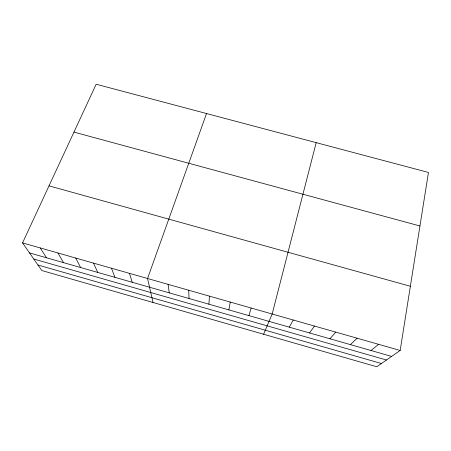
<?xml version="1.0" encoding="UTF-8"?>
<svg xmlns="http://www.w3.org/2000/svg" width="451" height="451" viewBox="0 0 451 451"><rect width="100%" height="100%" fill="white"/><g stroke="black" fill="none" stroke-linecap="round" stroke-linejoin="round"><path stroke-width="0.68" d="M208.909 304.188L209.444 296.138M400.167 350.472L428.45 172.451L96.17 84.236L22.55 242.897L41.813 270.532L376.782 366.764L400.167 350.472L22.55 242.897M228.866 309.893L230.258 302.069M316.19 142.651L272.167 314.009L263.581 334.242M248.913 315.621L251.168 308.027M206.53 113.534L147.545 278.509L153.036 302.48M289.254 327.15L293.263 320.018M309.555 332.951L314.448 326.056M329.946 338.78L335.736 332.122M350.427 344.632L357.113 338.211M370.993 350.506L378.592 344.327M73.958 132.109L419.943 225.979M49.018 185.851L410.371 286.261M29.552 252.938L391.643 356.408M33.808 259.043L386.479 360.011M37.974 265.019L381.428 363.523M40.201 247.926L46.504 257.78M57.92 252.977L63.518 262.645M75.706 258.04L80.594 267.522M93.566 263.13L97.737 272.421M111.487 268.238L114.937 277.337M129.482 273.362L132.211 282.275M168.088 284.361L169.249 292.857M188.721 290.235L189.037 298.511"/></g></svg>
